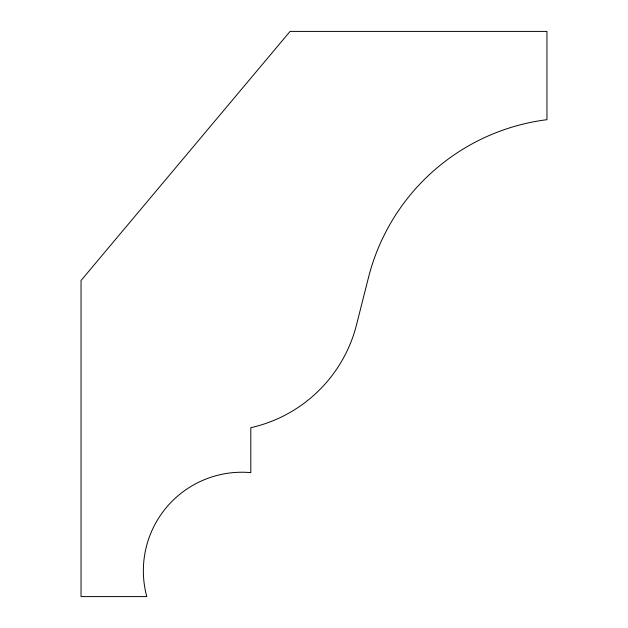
<?xml version="1.0" encoding="UTF-8"?>
<svg xmlns="http://www.w3.org/2000/svg" width="628" height="628" viewBox="0 0 628 628"><rect width="100%" height="100%" fill="white"/><g stroke="black" fill="none" stroke-linecap="round" stroke-linejoin="round"><path stroke-width="0.94" d="M368.487 277.505L356.516 324.809A140.853 140.853 0 0 1 250.808 427.692L250.808 472.633A98.596 98.596 0 0 0 146.787 596.6L81.043 596.6L81.043 280.504L290.073 31.4L546.957 31.4L546.957 119.697A211.283 211.283 0 0 0 368.487 277.505"/></g></svg>
